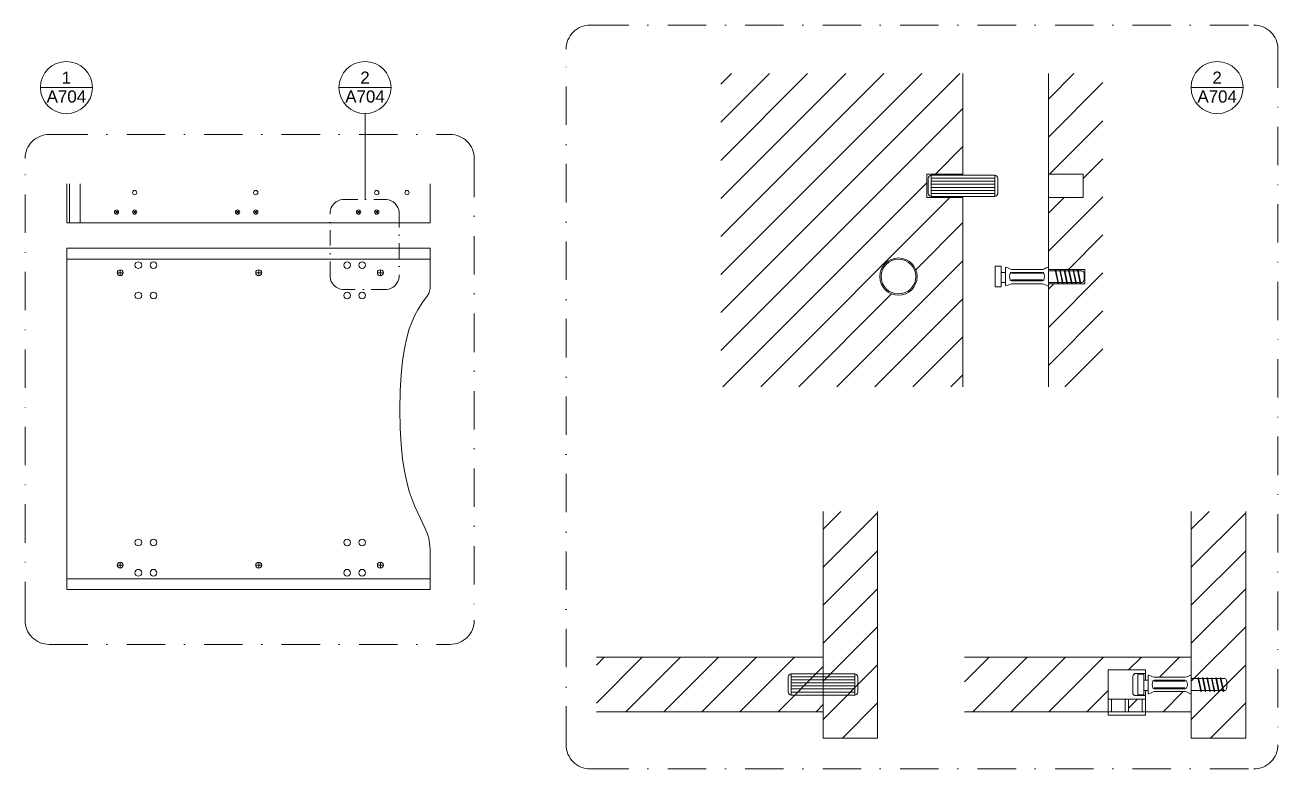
# Model space of a CAD drawing. Header units: millimetres. Extents: x 1515 to 3782, y 1467 to 2417.
# Drawn here: x 1516.7 to 1723.7, y 1712.3 to 1835.2 of the extents above; entities that cross this region are included whole.
import ezdxf
from ezdxf.enums import TextEntityAlignment as Align

# ---------------------------------------------------------------- set-up
doc = ezdxf.new("R2010")
doc.units = ezdxf.units.MM
doc.linetypes.add('TRATTOPUNTO2', pattern=[12.7, 6.35, -3.175, 0, -3.175])
for name, color, linetype, lineweight in [('A-FURN', 8, 'Continuous', 18), ('G-ANNO-DIM', 3, 'Continuous', 18), ('viti', 2, 'Continuous', 18)]:
    doc.layers.add(name, color=color, linetype=linetype, lineweight=lineweight)
doc.styles.get("Standard").update_dxf_attribs({"font": 'arial.ttf'})

msp = doc.modelspace()

# ---------------------------------------------------------------- hatches: boundary and pattern name
at = {"layer": 'A-FURN'}
h = msp.add_hatch(dxfattribs=at)
h.set_pattern_fill('ANSI31', color=256, scale=1.4)
h.set_pattern_definition([(45, (-361.527, -186.653), (-3.1430896, 3.1430896), [])])
h.paths.add_polyline_path([(1694.78, 1827.14), (1685.78, 1827.14), (1685.78, 1810.55), (1690.06, 1810.55), (1691.53, 1810.55), (1691.53, 1806.65), (1685.78, 1806.65), (1685.78, 1794.79), (1691.78, 1794.79), (1691.78, 1792.41), (1685.78, 1792.41), (1685.78, 1775.37), (1694.78, 1775.37)])
h.paths.add_polyline_path([(1671.65, 1806.65), (1665.65, 1806.65), (1665.65, 1806.85), (1665.65, 1810.55), (1671.65, 1810.55), (1671.65, 1827.14), (1631.65, 1827.14), (1631.65, 1775.38), (1671.65, 1775.38)])
h.paths.add_polyline_path([(1657.91, 1793.6, -1), (1664.07, 1793.6, -1)], flags=16)
h.paths.add_polyline_path([(1658.12, 1793.6, -1), (1663.86, 1793.6, -1)], flags=0)
h = msp.add_hatch(dxfattribs=at)
h.set_pattern_fill('ANSI31', color=256, scale=1.4, angle=180)
h.set_pattern_definition([(225, (3955.5606, -1190.0454), (3.1430896, -3.1430896), [])])
h.paths.add_polyline_path([(1648.53, 1754.82), (1648.53, 1727.36), (1648.53, 1717.36), (1657.53, 1717.36), (1657.53, 1754.82)])
h = msp.add_hatch(dxfattribs=at)
h.set_pattern_fill('ANSI31', color=256, scale=1.4, angle=180)
h.set_pattern_definition([(225, (4016.402, -1190.0454), (3.1430896, -3.1430896), [])])
h.paths.add_polyline_path([(1709.37, 1754.82), (1709.37, 1727.36), (1709.37, 1717.36), (1718.37, 1717.36), (1718.37, 1754.82)])
h = msp.add_hatch(dxfattribs=at)
h.set_pattern_fill('ANSI31', color=256, scale=1.399998, angle=180)
h.set_pattern_definition([(225, (10007.4495, -12403.832), (3.1430852, -3.1430852), [])])
h.paths.add_polyline_path([(1611.07, 1730.72), (1611.07, 1721.72), (1648.53, 1721.72), (1648.53, 1730.72)])
h = msp.add_hatch(dxfattribs=at)
h.set_pattern_fill('ANSI31', color=256, scale=1.4)
h.set_pattern_definition([(45, (-93.15, -120.1435), (-3.14309, 3.14309), [])])
edge = h.paths.add_edge_path()
edge.add_line((1695.65, 1728.61), (1701.79, 1728.61))
edge.add_line((1701.79, 1728.61), (1701.79, 1726.92))
edge.add_line((1701.79, 1726.92), (1702.27, 1726.92))
edge.add_line((1702.27, 1726.92), (1702.27, 1727.74))
edge.add_spline(control_points=[(1702.27, 1727.65), (1702.27, 1727.99), (1702.91, 1727.41), (1703.25, 1727.41)], knot_values=[0, 0, 0, 0, 0.206155, 0.206155, 0.206155, 0.206155], degree=3, periodic=0)
edge.add_line((1703.25, 1727.41), (1708.39, 1727.41))
edge.add_spline(control_points=[(1708.39, 1727.41), (1708.72, 1727.41), (1709.37, 1727.99), (1709.37, 1727.65)], knot_values=[0, 0, 0, 0, 0.206155, 0.206155, 0.206155, 0.206155], degree=3, periodic=0)
edge.add_line((1709.37, 1727.74), (1709.37, 1730.72))
edge.add_line((1709.37, 1730.72), (1671.91, 1730.72))
edge.add_line((1671.91, 1730.72), (1671.91, 1721.72))
edge.add_line((1671.91, 1721.72), (1695.65, 1721.72))
edge.add_line((1695.65, 1721.72), (1695.65, 1728.61))
edge = h.paths.add_edge_path(flags=17)
edge.add_spline(control_points=[(1709.37, 1724.78), (1709.37, 1724.44), (1708.72, 1725.03), (1708.39, 1725.03)], knot_values=[0, 0, 0, 0, 0.206155, 0.206155, 0.206155, 0.206155], degree=3, periodic=0)
edge.add_line((1708.39, 1725.03), (1703.25, 1725.03))
edge.add_spline(control_points=[(1703.25, 1725.03), (1702.91, 1725.03), (1702.27, 1724.44), (1702.27, 1724.78)], knot_values=[0, 0, 0, 0, 0.206155, 0.206155, 0.206155, 0.206155], degree=3, periodic=0)
edge.add_line((1702.27, 1724.78), (1702.27, 1725.24))
edge.add_line((1702.27, 1725.24), (1701.79, 1725.24))
edge.add_line((1701.79, 1725.24), (1701.79, 1721.72))
edge.add_line((1701.79, 1721.72), (1709.37, 1721.72))
edge.add_line((1709.37, 1721.72), (1709.37, 1724.78))
h.paths.add_polyline_path([(1701.24, 1723.81), (1698.99, 1723.81), (1698.99, 1721.72), (1701.24, 1721.72)], flags=17)
h.paths.add_polyline_path([(1698.44, 1723.81), (1696.2, 1723.81), (1696.2, 1721.72), (1698.44, 1721.72)], flags=17)

# ---------------------------------------------------------------- linework, layer by layer
for p, q in [((1671.65, 1827.14), (1671.65, 1810.35)), ((1685.78, 1794.58), (1685.78, 1827.14)), ((1523.97, 1808.94), (1523.97, 1802.49)), ((1525.77, 1802.49), (1525.77, 1808.94)), ((1671.65, 1806.85), (1671.65, 1775.38)), ((1523.57, 1798.28), (1583.57, 1798.28)), ((1583.57, 1798.28), (1583.57, 1791.62)), ((1523.57, 1796.48), (1583.57, 1796.48)), ((1685.78, 1792.62), (1685.78, 1775.37)), ((1648.53, 1717.36), (1648.53, 1754.82)), ((1657.53, 1717.36), (1657.53, 1754.82)), ((1709.37, 1717.36), (1709.37, 1754.82)), ((1718.37, 1717.36), (1718.37, 1754.82)), ((1583.57, 1748.54), (1583.57, 1741.88)), ((1523.57, 1743.68), (1583.57, 1743.68)), ((1523.57, 1743.68), (1523.57, 1741.88)), ((1523.57, 1743.68), (1583.57, 1743.68)), ((1523.57, 1741.88), (1583.57, 1741.88)), ((1611.07, 1730.72), (1648.53, 1730.72)), ((1671.91, 1730.72), (1709.37, 1730.72)), ((1648.53, 1721.72), (1611.07, 1721.72)), ((1709.37, 1721.72), (1671.91, 1721.72)), ((1648.53, 1717.36), (1657.53, 1717.36)), ((1657.53, 1717.36), (1648.53, 1717.36)), ((1709.37, 1717.36), (1718.37, 1717.36)), ((1718.37, 1717.36), (1709.37, 1717.36))]:
    msp.add_line(p, q, dxfattribs=at)
for points in [[(1671.65, 1810.35), (1671.65, 1810.55), (1665.65, 1810.55), (1665.65, 1806.85)], [(1685.78, 1810.55), (1690.06, 1810.55)], [(1691.53, 1806.65), (1691.53, 1810.55), (1690.06, 1810.55)], [(1523.57, 1808.94), (1523.57, 1802.49), (1583.57, 1802.49), (1583.57, 1808.94)], [(1665.65, 1806.85), (1665.65, 1806.65), (1671.65, 1806.65)], [(1685.78, 1806.65), (1691.53, 1806.65)], [(1685.78, 1806.65), (1691.53, 1806.65)], [(1523.57, 1741.88), (1523.57, 1798.28)], [(1523.57, 1798.28), (1523.57, 1796.48), (1583.57, 1796.48), (1583.57, 1798.28)], [(1685.78, 1794.79), (1691.78, 1794.79), (1691.78, 1792.41)], [(1685.78, 1792.41), (1691.78, 1792.41)], [(1648.53, 1727.36), (1648.53, 1754.82)], [(1648.53, 1730.72), (1648.53, 1721.72)], [(1709.37, 1730.72), (1709.37, 1721.72)]]:
    msp.add_lwpolyline(points, dxfattribs=at)
for centre, radius in [((1534.77, 1807.49), 0.35), ((1554.77, 1807.49), 0.35), ((1574.77, 1807.49), 0.35), ((1579.77, 1807.49), 0.35), ((1531.77, 1804.26), 0.35), ((1534.77, 1804.26), 0.35), ((1551.77, 1804.26), 0.35), ((1554.77, 1804.26), 0.35), ((1571.77, 1804.26), 0.35), ((1574.77, 1804.26), 0.35), ((1535.37, 1795.48), 0.552), ((1537.87, 1795.48), 0.552), ((1569.87, 1795.48), 0.552), ((1572.37, 1795.48), 0.552), ((1660.99, 1793.6), 3.08), ((1532.37, 1794.23), 0.5), ((1555.27, 1794.23), 0.5), ((1575.37, 1794.23), 0.5), ((1535.37, 1790.48), 0.552), ((1537.87, 1790.48), 0.552), ((1569.87, 1790.48), 0.552), ((1572.37, 1790.48), 0.552), ((1535.37, 1749.68), 0.552), ((1537.87, 1749.68), 0.552), ((1569.87, 1749.68), 0.552), ((1572.37, 1749.68), 0.552), ((1532.37, 1745.93), 0.5), ((1555.27, 1745.93), 0.5), ((1575.37, 1745.93), 0.5), ((1535.37, 1744.68), 0.552), ((1537.87, 1744.68), 0.552), ((1569.87, 1744.68), 0.552), ((1572.37, 1744.68), 0.552)]:
    msp.add_circle(centre, radius, dxfattribs=at)
for points in [[(1583.57, 1791.62), (1583.57, 1789.26), (1578.57, 1788.98), (1578.57, 1771.62)], [(1578.57, 1771.62), (1578.57, 1754.26), (1583.57, 1753.98), (1583.57, 1748.54)], [(1583.57, 1751.62), (1583.57, 1751.62), (1583.57, 1751.62), (1583.57, 1751.62)]]:
    msp.add_open_spline(points, degree=3, dxfattribs=at)
at = {"layer": 'G-ANNO-DIM', "linetype": 'TRATTOPUNTO2'}
for points in [[(1610.06, 1835.16), (1719.7, 1835.16)], [(1606.06, 1716.26), (1606.06, 1831.16)], [(1723.7, 1831.16), (1723.7, 1716.26)], [(1520.65, 1817.09), (1586.89, 1817.09)], [(1516.65, 1736.83), (1516.65, 1813.09)], [(1590.89, 1813.09), (1590.89, 1736.83)], [(1520.65, 1732.83), (1586.89, 1732.83)], [(1610.06, 1712.26), (1719.7, 1712.26)]]:
    msp.add_lwpolyline(points, dxfattribs=at)
at = {"layer": 'G-ANNO-DIM'}
for points in [[(1527.78, 1824.84), (1519.19, 1824.84)], [(1577.13, 1824.84), (1568.53, 1824.84)], [(1717.95, 1824.84), (1709.35, 1824.84)], [(1572.83, 1820.54), (1572.83, 1806.33)]]:
    msp.add_lwpolyline(points, dxfattribs=at)
at = {"layer": 'G-ANNO-DIM', "linetype": 'TRATTOPUNTO2', "ltscale": 0.4}
for points in [[(1569.11, 1806.33), (1576.4, 1806.33)], [(1567.07, 1793.54), (1567.07, 1804.28)], [(1578.45, 1804.28), (1578.45, 1793.54)], [(1576.4, 1791.49), (1569.11, 1791.49)]]:
    msp.add_lwpolyline(points, dxfattribs=at)
at = {"layer": 'G-ANNO-DIM', "linetype": 'Continuous'}
for centre in [(1523.48, 1824.84), (1572.83, 1824.84), (1713.65, 1824.84)]:
    msp.add_circle(centre, 4.3, dxfattribs=at)
at = {"layer": 'G-ANNO-DIM', "linetype": 'TRATTOPUNTO2'}
for centre, start, end in [((1610.06, 1831.16), 90, 180), ((1719.7, 1831.16), 0, 90), ((1520.65, 1813.09), 90, 180), ((1586.89, 1813.09), 0, 90), ((1520.65, 1736.83), 180, 270), ((1586.89, 1736.83), 270, 0), ((1610.06, 1716.26), 180, 270), ((1719.7, 1716.26), 270, 0)]:
    msp.add_arc(centre, 4, start, end, dxfattribs=at)
at = {"layer": 'G-ANNO-DIM'}
for points in [[(1569.11, 1806.33), (1568.15, 1806.33), (1567.07, 1805.24), (1567.07, 1804.28)], [(1578.45, 1804.28), (1578.45, 1805.24), (1577.37, 1806.33), (1576.4, 1806.33)], [(1569.11, 1791.49), (1568.15, 1791.49), (1567.07, 1792.57), (1567.07, 1793.54)], [(1576.4, 1791.49), (1577.37, 1791.49), (1578.45, 1792.57), (1578.45, 1793.54)]]:
    msp.add_open_spline(points, degree=3, dxfattribs=at)
at = {"layer": 'viti', "color": 11, "true_color": 0xf27172}
for p, q in [((1665.9, 1809.84), (1665.9, 1807.35)), ((1666.4, 1806.85), (1666.4, 1810.35)), ((1666.4, 1810.35), (1676.9, 1810.35)), ((1676.9, 1809.85), (1666.4, 1809.85)), ((1676.9, 1806.85), (1676.9, 1810.35)), ((1677.4, 1809.84), (1677.4, 1807.35)), ((1666.4, 1809.35), (1676.9, 1809.35)), ((1676.9, 1808.85), (1666.4, 1808.85)), ((1666.4, 1808.35), (1676.9, 1808.35)), ((1676.9, 1807.85), (1666.4, 1807.85)), ((1666.4, 1807.35), (1676.9, 1807.35)), ((1666.4, 1806.85), (1676.9, 1806.85)), ((1534.52, 1804.01), (1535.02, 1804.5)), ((1535.02, 1804.01), (1534.52, 1804.5)), ((1554.52, 1804.01), (1555.02, 1804.5)), ((1555.02, 1804.01), (1554.52, 1804.5)), ((1571.52, 1804.01), (1572.02, 1804.5)), ((1572.02, 1804.01), (1571.52, 1804.5)), ((1642.78, 1727.46), (1642.78, 1724.97)), ((1643.28, 1724.47), (1643.28, 1727.97)), ((1643.28, 1727.97), (1653.78, 1727.97)), ((1653.78, 1727.47), (1643.28, 1727.47)), ((1643.28, 1726.97), (1653.78, 1726.97)), ((1653.78, 1724.47), (1653.78, 1727.97)), ((1654.28, 1727.46), (1654.28, 1724.97)), ((1642.78, 1724.97), (1642.78, 1724.88)), ((1653.78, 1726.47), (1643.28, 1726.47)), ((1643.28, 1725.97), (1653.78, 1725.97)), ((1653.78, 1725.47), (1643.28, 1725.47)), ((1643.28, 1724.97), (1653.78, 1724.97)), ((1643.28, 1724.47), (1653.78, 1724.47))]:
    msp.add_line(p, q, dxfattribs=at)
at = {"layer": 'viti'}
for p, q in [((1531.52, 1804.01), (1532.02, 1804.5)), ((1532.02, 1804.01), (1531.52, 1804.5)), ((1551.52, 1804.01), (1552.02, 1804.5)), ((1552.02, 1804.01), (1551.52, 1804.5)), ((1574.52, 1804.01), (1575.02, 1804.5)), ((1575.02, 1804.01), (1574.52, 1804.5)), ((1676.96, 1791.89), (1676.96, 1795.31)), ((1677.94, 1795.31), (1676.96, 1795.31)), ((1677.94, 1793.6), (1677.94, 1795.31)), ((1678.68, 1794.3), (1677.94, 1794.3)), ((1677.94, 1793.6), (1677.94, 1791.89)), ((1684.8, 1794.79), (1679.66, 1794.79)), ((1679.66, 1794.3), (1684.8, 1794.3)), ((1679.66, 1794.15), (1684.8, 1794.15)), ((1679.66, 1793.05), (1684.8, 1793.05)), ((1685.78, 1794.58), (1686.91, 1794.57)), ((1686.89, 1794.67), (1687.36, 1792.47)), ((1686.99, 1794.67), (1687.46, 1792.47)), ((1687.01, 1794.57), (1687.65, 1794.57)), ((1687.63, 1794.67), (1688.1, 1792.47)), ((1687.73, 1794.67), (1688.2, 1792.47)), ((1687.75, 1794.57), (1688.38, 1794.57)), ((1688.36, 1794.67), (1688.83, 1792.47)), ((1688.46, 1794.67), (1688.93, 1792.47)), ((1688.48, 1794.57), (1689.12, 1794.57)), ((1689.1, 1794.66), (1689.57, 1792.46)), ((1689.2, 1794.66), (1689.67, 1792.46)), ((1689.22, 1794.57), (1689.85, 1794.57)), ((1689.83, 1794.66), (1690.3, 1792.46)), ((1689.93, 1794.66), (1690.4, 1792.46)), ((1689.95, 1794.57), (1690.59, 1794.56)), ((1690.57, 1794.67), (1691.04, 1792.47)), ((1690.67, 1794.67), (1691.14, 1792.47)), ((1690.69, 1794.56), (1691.35, 1794.56)), ((1691.65, 1794.09), (1691.65, 1793.6)), ((1691.65, 1793.59), (1691.65, 1793.1)), ((1677.94, 1791.89), (1676.96, 1791.89)), ((1678.68, 1792.62), (1677.94, 1792.62)), ((1679.66, 1792.9), (1684.8, 1792.9)), ((1684.8, 1792.41), (1679.66, 1792.41)), ((1685.78, 1792.62), (1687.33, 1792.62)), ((1687.43, 1792.62), (1688.07, 1792.62)), ((1688.16, 1792.62), (1688.8, 1792.62)), ((1688.9, 1792.62), (1689.54, 1792.62)), ((1689.63, 1792.62), (1690.27, 1792.62)), ((1690.37, 1792.62), (1691.01, 1792.62)), ((1691.1, 1792.62), (1691.35, 1792.62)), ((1700.55, 1724.5), (1700.55, 1727.93)), ((1701.53, 1727.93), (1700.55, 1727.93)), ((1701.53, 1726.22), (1701.53, 1727.93)), ((1702.27, 1726.92), (1701.53, 1726.92)), ((1708.39, 1727.41), (1703.25, 1727.41)), ((1703.25, 1726.92), (1708.39, 1726.92)), ((1703.25, 1726.77), (1708.39, 1726.77)), ((1709.37, 1727.2), (1710.5, 1727.19)), ((1710.48, 1727.29), (1710.95, 1725.09)), ((1710.58, 1727.29), (1711.05, 1725.09)), ((1710.6, 1727.19), (1711.24, 1727.19)), ((1711.22, 1727.29), (1711.69, 1725.09)), ((1711.32, 1727.29), (1711.79, 1725.09)), ((1711.34, 1727.19), (1711.97, 1727.19)), ((1711.95, 1727.29), (1712.42, 1725.09)), ((1712.05, 1727.29), (1712.52, 1725.09)), ((1712.07, 1727.19), (1712.71, 1727.19)), ((1712.69, 1727.28), (1713.16, 1725.08)), ((1712.79, 1727.28), (1713.26, 1725.08)), ((1712.81, 1727.19), (1713.44, 1727.18)), ((1713.42, 1727.28), (1713.89, 1725.08)), ((1713.52, 1727.28), (1713.99, 1725.08)), ((1713.54, 1727.18), (1714.18, 1727.18)), ((1714.16, 1727.29), (1714.63, 1725.09)), ((1714.26, 1727.29), (1714.73, 1725.09)), ((1714.28, 1727.18), (1714.94, 1727.18)), ((1701.53, 1726.22), (1701.53, 1724.5)), ((1702.27, 1725.24), (1701.53, 1725.24)), ((1703.25, 1725.66), (1708.39, 1725.66)), ((1703.25, 1725.52), (1708.39, 1725.52)), ((1708.39, 1725.03), (1703.25, 1725.03)), ((1709.37, 1725.24), (1710.92, 1725.24)), ((1711.02, 1725.24), (1711.66, 1725.24)), ((1711.75, 1725.24), (1712.39, 1725.24)), ((1712.49, 1725.24), (1713.13, 1725.24)), ((1713.22, 1725.24), (1713.86, 1725.24)), ((1713.96, 1725.24), (1714.6, 1725.24)), ((1714.7, 1725.24), (1714.94, 1725.24)), ((1715.24, 1726.71), (1715.24, 1726.22)), ((1715.24, 1726.21), (1715.24, 1725.72)), ((1701.53, 1724.5), (1700.55, 1724.5))]:
    msp.add_line(p, q, dxfattribs=at)
at = {"layer": 'viti', "color": 254, "true_color": 0xddb3d4}
for p, q in [((1695.65, 1728.61), (1701.79, 1728.61)), ((1699.72, 1727.6), (1699.7, 1724.87)), ((1700.19, 1728.05), (1701.79, 1728.05)), ((1695.65, 1723.81), (1701.79, 1723.81)), ((1696.2, 1723.81), (1696.2, 1721.72)), ((1698.44, 1723.81), (1698.44, 1721.72)), ((1698.99, 1721.72), (1698.99, 1723.81)), ((1700.2, 1724.37), (1701.79, 1724.37)), ((1701.24, 1723.81), (1701.24, 1721.72)), ((1701.79, 1721.72), (1695.65, 1721.72)), ((1701.79, 1721.16), (1695.65, 1721.16)), ((1701.79, 1721.16), (1701.79, 1721.72))]:
    msp.add_line(p, q, dxfattribs=at)
for points in [[(1532.37, 1794.23), (1531.87, 1794.23), (1532.87, 1794.23), (1532.37, 1794.23), (1532.37, 1793.73), (1532.37, 1794.73)], [(1555.27, 1794.23), (1554.77, 1794.23), (1555.77, 1794.23), (1555.27, 1794.23), (1555.27, 1793.73), (1555.27, 1794.73)], [(1575.37, 1794.23), (1574.87, 1794.23), (1575.87, 1794.23), (1575.37, 1794.23), (1575.37, 1793.73), (1575.37, 1794.73)], [(1532.37, 1745.93), (1531.87, 1745.93), (1532.87, 1745.93), (1532.37, 1745.93), (1532.37, 1745.43), (1532.37, 1746.43)], [(1555.27, 1745.93), (1554.77, 1745.93), (1555.77, 1745.93), (1555.27, 1745.93), (1555.27, 1745.43), (1555.27, 1746.43)], [(1575.37, 1745.93), (1574.87, 1745.93), (1575.87, 1745.93), (1575.37, 1745.93), (1575.37, 1745.43), (1575.37, 1746.43)], [(1695.65, 1728.61), (1695.65, 1721.16)], [(1701.79, 1726.92), (1701.79, 1728.61)], [(1701.79, 1721.16), (1701.79, 1725.24)]]:
    msp.add_lwpolyline(points, dxfattribs=at)
at = {"layer": 'viti'}
for points in [[(1678.68, 1793.6), (1678.68, 1795.03)], [(1678.68, 1793.6), (1678.68, 1792.16)], [(1685.78, 1795.03), (1685.78, 1793.6)], [(1685.78, 1792.16), (1685.78, 1793.6)], [(1691.14, 1792.47), (1691.14, 1792.62), (1691.35, 1792.62)], [(1702.27, 1726.22), (1702.27, 1727.65)], [(1703.98, 1726.92), (1703.98, 1726.92)], [(1709.37, 1727.65), (1709.37, 1726.22)], [(1702.27, 1726.22), (1702.27, 1724.78)], [(1703.98, 1725.52), (1703.98, 1725.52)], [(1709.37, 1724.78), (1709.37, 1726.22)], [(1714.73, 1725.09), (1714.73, 1725.24), (1714.94, 1725.24)]]:
    msp.add_lwpolyline(points, dxfattribs=at)
at = {"layer": 'viti', "color": 254, "true_color": 0xddb3d4}
msp.add_circle((1660.99, 1793.6), 2.87, dxfattribs=at)
at = {"layer": 'viti', "color": 11, "true_color": 0xf27172}
for points in [[(1666.4, 1810.35), (1666.16, 1810.35), (1665.9, 1810.08), (1665.9, 1809.84)], [(1676.9, 1810.35), (1677.14, 1810.35), (1677.4, 1810.08), (1677.4, 1809.84)], [(1665.9, 1807.35), (1665.9, 1807.11), (1666.17, 1806.85), (1666.4, 1806.85)], [(1677.4, 1807.35), (1677.4, 1807.11), (1677.14, 1806.85), (1676.9, 1806.85)], [(1643.28, 1727.97), (1643.04, 1727.97), (1642.78, 1727.7), (1642.78, 1727.46)], [(1653.78, 1727.97), (1654.01, 1727.97), (1654.28, 1727.7), (1654.28, 1727.46)], [(1642.78, 1724.97), (1642.78, 1724.73), (1643.04, 1724.47), (1643.28, 1724.47)], [(1654.28, 1724.97), (1654.28, 1724.73), (1654.01, 1724.47), (1653.78, 1724.47)]]:
    msp.add_open_spline(points, degree=3, dxfattribs=at)
at = {"layer": 'viti'}
for points in [[(1679.66, 1794.79), (1679.32, 1794.79), (1678.68, 1795.37), (1678.68, 1795.03)], [(1685.78, 1795.03), (1685.78, 1795.37), (1685.13, 1794.79), (1684.8, 1794.79)], [(1679.32, 1793.6), (1679.37, 1794.11), (1679.48, 1794.3), (1679.66, 1794.3)], [(1679.32, 1793.6), (1679.37, 1793.09), (1679.48, 1792.9), (1679.66, 1792.9)], [(1685.14, 1793.6), (1685.09, 1794.11), (1684.97, 1794.3), (1684.8, 1794.3)], [(1685.14, 1793.6), (1685.09, 1793.09), (1684.97, 1792.9), (1684.8, 1792.9)], [(1686.99, 1794.67), (1686.98, 1794.7), (1686.89, 1794.7), (1686.89, 1794.67)], [(1687.73, 1794.67), (1687.72, 1794.7), (1687.62, 1794.7), (1687.63, 1794.67)], [(1688.46, 1794.67), (1688.45, 1794.7), (1688.35, 1794.7), (1688.36, 1794.67)], [(1689.2, 1794.66), (1689.19, 1794.7), (1689.09, 1794.7), (1689.1, 1794.66)], [(1689.93, 1794.66), (1689.92, 1794.7), (1689.83, 1794.7), (1689.83, 1794.66)], [(1690.67, 1794.67), (1690.66, 1794.7), (1690.56, 1794.7), (1690.57, 1794.67)], [(1691.65, 1794.09), (1691.65, 1794.28), (1691.54, 1794.56), (1691.35, 1794.56)], [(1691.65, 1793.1), (1691.65, 1792.91), (1691.54, 1792.62), (1691.35, 1792.62)], [(1679.66, 1792.41), (1679.32, 1792.41), (1678.68, 1791.83), (1678.68, 1792.16)], [(1685.78, 1792.16), (1685.78, 1791.83), (1685.13, 1792.41), (1684.8, 1792.41)], [(1688.2, 1792.47), (1688.2, 1792.44), (1688.11, 1792.44), (1688.1, 1792.47)], [(1688.93, 1792.47), (1688.94, 1792.44), (1688.84, 1792.44), (1688.83, 1792.47)], [(1689.67, 1792.46), (1689.67, 1792.43), (1689.58, 1792.43), (1689.57, 1792.46)], [(1690.4, 1792.46), (1690.41, 1792.43), (1690.31, 1792.43), (1690.3, 1792.46)], [(1691.14, 1792.47), (1691.14, 1792.44), (1691.05, 1792.44), (1691.04, 1792.47)], [(1703.25, 1727.41), (1702.91, 1727.41), (1702.27, 1727.99), (1702.27, 1727.65)], [(1702.91, 1726.22), (1702.96, 1726.73), (1703.07, 1726.92), (1703.25, 1726.92)], [(1709.37, 1727.65), (1709.37, 1727.99), (1708.72, 1727.41), (1708.39, 1727.41)], [(1708.73, 1726.22), (1708.68, 1726.73), (1708.56, 1726.92), (1708.39, 1726.92)], [(1710.58, 1727.29), (1710.57, 1727.32), (1710.48, 1727.32), (1710.48, 1727.29)], [(1711.32, 1727.29), (1711.31, 1727.32), (1711.21, 1727.32), (1711.22, 1727.29)], [(1712.05, 1727.29), (1712.04, 1727.32), (1711.94, 1727.32), (1711.95, 1727.29)], [(1712.79, 1727.28), (1712.78, 1727.31), (1712.68, 1727.31), (1712.69, 1727.28)], [(1713.52, 1727.28), (1713.51, 1727.31), (1713.42, 1727.31), (1713.42, 1727.28)], [(1714.26, 1727.29), (1714.25, 1727.32), (1714.15, 1727.32), (1714.16, 1727.29)], [(1715.24, 1726.71), (1715.24, 1726.89), (1715.13, 1727.18), (1714.94, 1727.18)], [(1703.25, 1725.03), (1702.91, 1725.03), (1702.27, 1724.44), (1702.27, 1724.78)], [(1702.91, 1726.22), (1702.96, 1725.7), (1703.07, 1725.52), (1703.25, 1725.52)], [(1708.73, 1726.22), (1708.68, 1725.7), (1708.56, 1725.52), (1708.39, 1725.52)], [(1709.37, 1724.78), (1709.37, 1724.44), (1708.72, 1725.03), (1708.39, 1725.03)], [(1711.05, 1725.09), (1711.06, 1725.06), (1710.96, 1725.06), (1710.95, 1725.09)], [(1711.79, 1725.09), (1711.79, 1725.05), (1711.7, 1725.05), (1711.69, 1725.09)], [(1712.52, 1725.09), (1712.53, 1725.06), (1712.43, 1725.06), (1712.42, 1725.09)], [(1713.26, 1725.08), (1713.26, 1725.05), (1713.17, 1725.05), (1713.16, 1725.08)], [(1713.99, 1725.08), (1714, 1725.05), (1713.9, 1725.05), (1713.89, 1725.08)], [(1714.73, 1725.09), (1714.73, 1725.06), (1714.64, 1725.06), (1714.63, 1725.09)], [(1715.24, 1725.72), (1715.24, 1725.53), (1715.13, 1725.24), (1714.94, 1725.24)]]:
    msp.add_open_spline(points, degree=3, dxfattribs=at)
at = {"layer": 'viti', "color": 254, "true_color": 0xddb3d4}
for points in [[(1700.2, 1728.05), (1699.96, 1728.05), (1699.7, 1727.79), (1699.72, 1727.55)], [(1699.7, 1724.87), (1699.69, 1724.63), (1699.96, 1724.37), (1700.2, 1724.37)]]:
    msp.add_open_spline(points, degree=3, dxfattribs=at)

# ---------------------------------------------------------------- texts
at = {"layer": 'G-ANNO-DIM', "linetype": 'Continuous'}
for tag, text, p in [('1', 'A301', (1523.48, 1827.48)), ('2', 'A301', (1572.83, 1827.48)), ('2', 'A301', (1713.65, 1827.48)), ('A704', 'A704', (1523.48, 1824.36)), ('A704', 'A704', (1572.83, 1824.36)), ('A704', 'A704', (1713.65, 1824.36))]:
    msp.add_attdef(tag, text=text, height=2, dxfattribs=at).set_placement(p, align=Align.TOP_CENTER)

doc.saveas('drawing.dxf')
